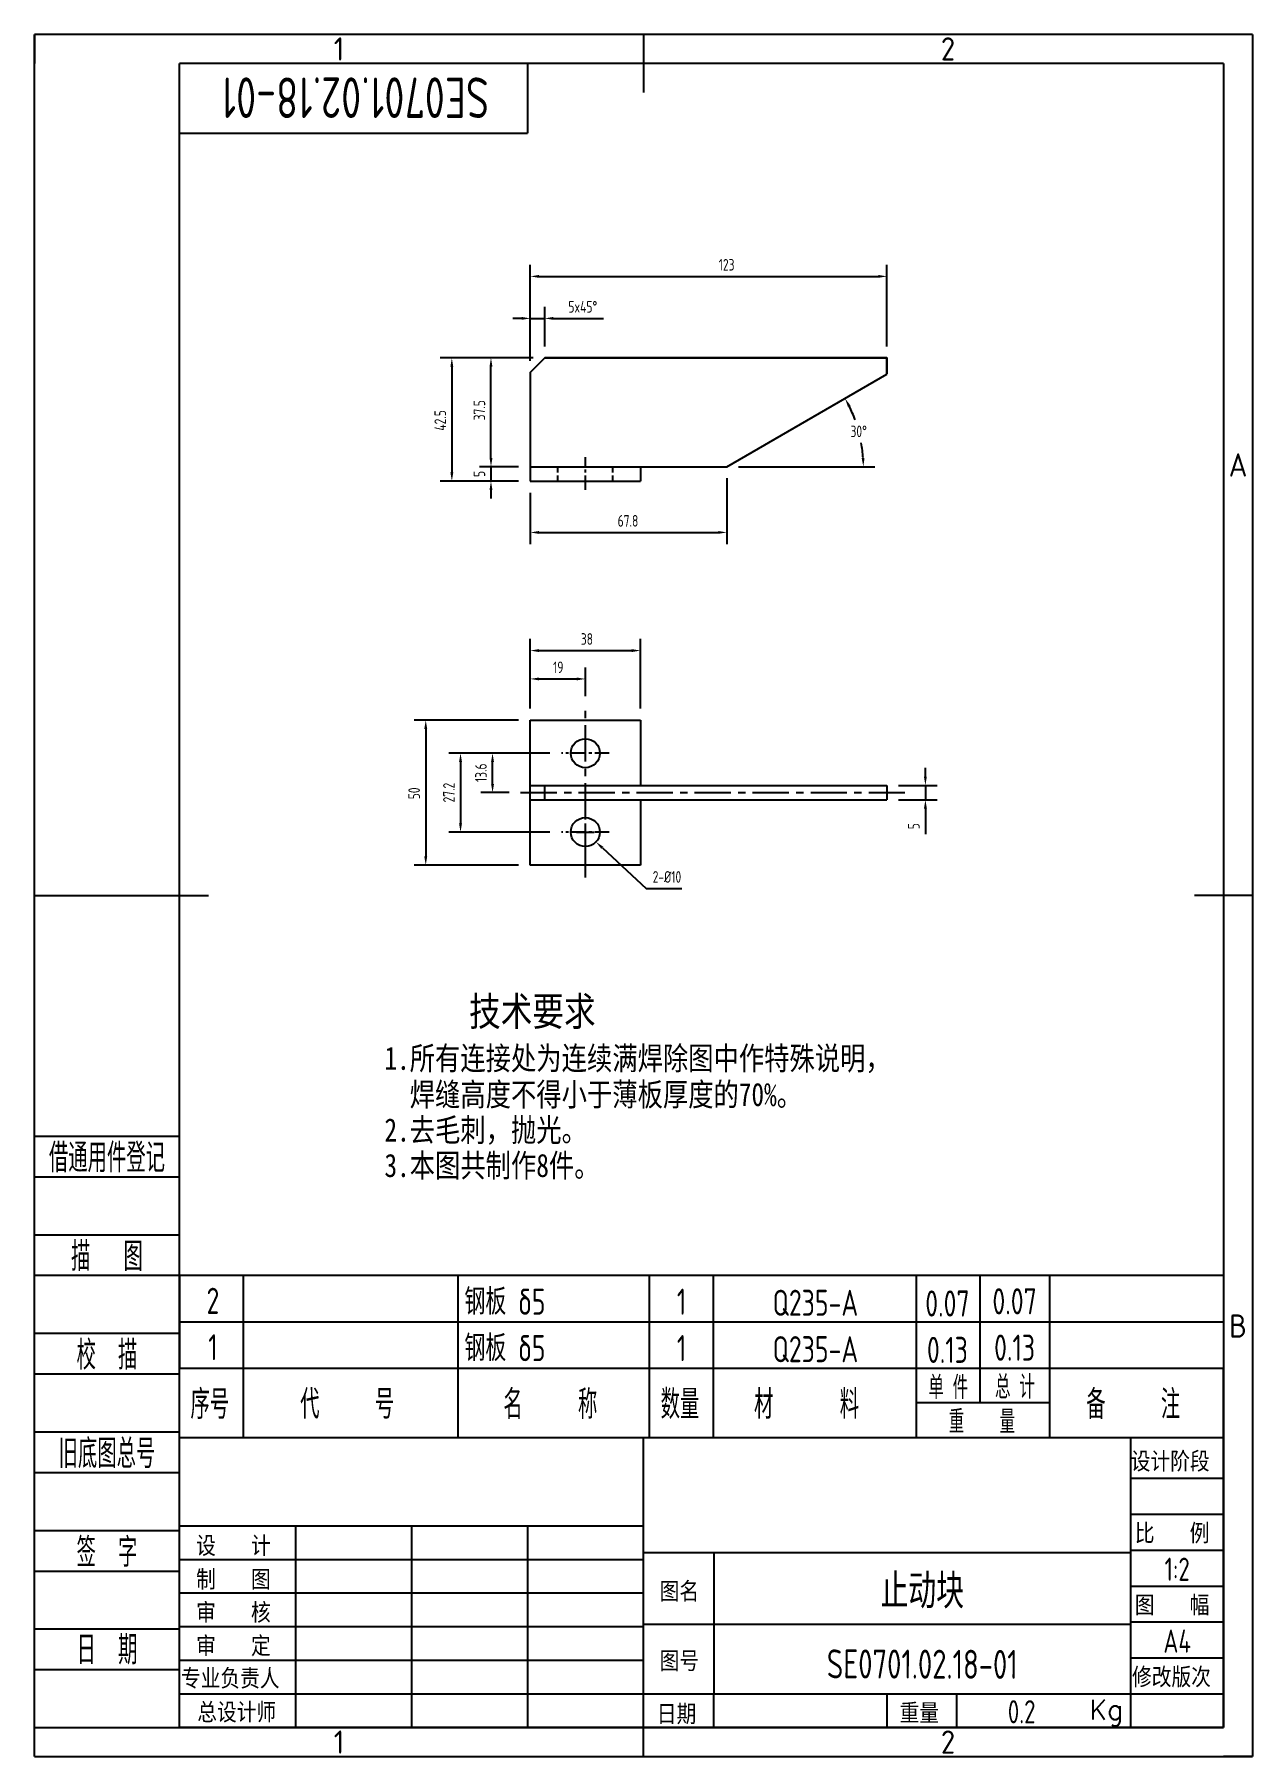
# Model space of a CAD drawing. Header units: millimetres. Extents: x -50 to 370, y -10 to 584.
import ezdxf
from ezdxf.enums import TextEntityAlignment as Align

# ---------------------------------------------------------------- set-up
doc = ezdxf.new("R2010")
doc.units = ezdxf.units.MM
doc.header["$LTSCALE"] = 20
doc.linetypes.add('CENTER', pattern=[2, 1.25, -0.25, 0.25, -0.25])
doc.linetypes.add('DASHED', pattern=[0.75, 0.5, -0.25])
doc.layers.get('0').update_dxf_attribs({"color": 2})
for name, color, linetype in [('1轮廓实线层', 2, 'Continuous'), ('2细线层', 3, 'Continuous'), ('3中心线层', 1, 'CENTER'), ('4虚线层', 6, 'DASHED'), ('6文字层', 3, 'Continuous'), ('7标注层', 4, 'Continuous'), ('图框层', 7, 'Continuous')]:
    doc.layers.add(name, color=color, linetype=linetype)
doc.styles.add('H', font='txt.shx', dxfattribs={"width": 0.8, "bigfont": 'hzfs.shx'})
doc.styles.add('PC_TEXTSTYLE', font='isocp.shx', dxfattribs={"width": 0.8, "bigfont": 'hzfs.shx'})
doc.styles.add('SYSTEM1', font='SIMKAI.TTF', dxfattribs={"width": 0.75})
doc.dimstyles.new('TH_GBDIM', dxfattribs={"dimscale": 2, "dimtxt": 2, "dimasz": 1.5, "dimexe": 2, "dimexo": 2, "dimgap": 1, "dimtad": 1, "dimdec": 1, "dimzin": 12, "dimdsep": 46, "dimtxsty": 'PC_TEXTSTYLE', "dimcen": 1.5, "dimclrd": 4, "dimclre": 4, "dimclrt": 3, "dimadec": 0, "dimazin": 2, "dimtfac": 0.714286, "dimtdec": 1, "dimtmove": 0, "dimatfit": 3, "dimfxl": 0, "dimtzin": 0, "dimlwd": -1, "dimlwe": -1, "dimarcsym": 0})

# ---------------------------------------------------------------- blocks, each defined once
blk = doc.blocks.new('*D5')
at = {"layer": '7标注层', "color": 4}
for p, q in [((257.2, 327.98), (257.2, 330.98)), ((247.95, 324.98), (261.2, 324.98)), ((257.2, 324.98), (257.2, 319.98)), ((247.95, 319.98), (261.2, 319.98)), ((257.2, 316.98), (257.2, 308.21))]:
    blk.add_line(p, q, dxfattribs=at)
for points in [[(256.7, 327.98), (257.7, 327.98), (257.2, 324.98)], [(256.7, 316.98), (257.7, 316.98), (257.2, 319.98)]]:
    blk.add_solid(points, dxfattribs=at)
at = {"layer": 'Defpoints', "color": 0}
for p in [(243.95, 324.98), (243.95, 319.98), (257.2, 319.98)]:
    blk.add_point(p, dxfattribs=at)
at = {"layer": '7标注层', "color": 3, "insert": (253.2, 310.92), "char_height": 4, "attachment_point": 5, "rotation": 90, "style": 'PC_TEXTSTYLE'}
blk.add_mtext('5', dxfattribs=at)
blk = doc.blocks.new('*D6')
at = {"layer": '7标注层', "color": 4}
for p, q in [((120.95, 351.48), (120.95, 365.7)), ((139.95, 355.77), (139.95, 365.7)), ((123.95, 361.7), (136.95, 361.7))]:
    blk.add_line(p, q, dxfattribs=at)
for points in [[(123.95, 362.2), (123.95, 361.2), (120.95, 361.7)], [(136.95, 362.2), (136.95, 361.2), (139.95, 361.7)]]:
    blk.add_solid(points, dxfattribs=at)
at = {"layer": 'Defpoints', "color": 0}
for p in [(139.95, 361.7), (139.95, 351.77), (120.95, 347.48)]:
    blk.add_point(p, dxfattribs=at)
at = {"layer": '7标注层', "color": 3, "insert": (130.62, 365.7), "char_height": 4, "attachment_point": 5, "style": 'PC_TEXTSTYLE'}
blk.add_mtext('19', dxfattribs=at)
blk = doc.blocks.new('*D7')
at = {"layer": '7标注层', "color": 4}
for p, q in [((120.95, 351.48), (120.95, 375.48)), ((158.95, 351.48), (158.95, 375.48)), ((123.95, 371.48), (155.95, 371.48))]:
    blk.add_line(p, q, dxfattribs=at)
for points in [[(123.95, 371.98), (123.95, 370.98), (120.95, 371.48)], [(155.95, 371.98), (155.95, 370.98), (158.95, 371.48)]]:
    blk.add_solid(points, dxfattribs=at)
at = {"layer": 'Defpoints', "color": 0}
for p in [(158.95, 371.48), (120.95, 347.48), (158.95, 347.48)]:
    blk.add_point(p, dxfattribs=at)
at = {"layer": '7标注层', "color": 3, "insert": (140.49, 375.48), "char_height": 4, "attachment_point": 5, "style": 'PC_TEXTSTYLE'}
blk.add_mtext('38', dxfattribs=at)
blk = doc.blocks.new('*D8')
at = {"layer": '7标注层', "color": 4}
for p, q in [((127.72, 336.08), (103.95, 336.08)), ((107.95, 325.48), (107.95, 333.08)), ((113.64, 322.48), (103.95, 322.48))]:
    blk.add_line(p, q, dxfattribs=at)
for points in [[(107.45, 333.08), (108.45, 333.08), (107.95, 336.08)], [(107.45, 325.48), (108.45, 325.48), (107.95, 322.48)]]:
    blk.add_solid(points, dxfattribs=at)
at = {"layer": 'Defpoints', "color": 0}
for p in [(107.95, 336.08), (131.72, 336.08), (117.64, 322.48)]:
    blk.add_point(p, dxfattribs=at)
at = {"layer": '7标注层', "color": 3, "insert": (103.95, 329.34), "char_height": 4, "attachment_point": 5, "rotation": 90, "style": 'PC_TEXTSTYLE'}
blk.add_mtext('13.6', dxfattribs=at)
blk = doc.blocks.new('*D9')
at = {"layer": '7标注层', "color": 4}
for p, q in [((116.95, 347.48), (80.92, 347.48)), ((84.92, 344.48), (84.92, 300.48)), ((116.95, 297.48), (80.92, 297.48))]:
    blk.add_line(p, q, dxfattribs=at)
for points in [[(84.42, 344.48), (85.42, 344.48), (84.92, 347.48)], [(84.42, 300.48), (85.42, 300.48), (84.92, 297.48)]]:
    blk.add_solid(points, dxfattribs=at)
at = {"layer": 'Defpoints', "color": 0}
for p in [(120.95, 347.48), (84.92, 297.48), (120.95, 297.48)]:
    blk.add_point(p, dxfattribs=at)
at = {"layer": '7标注层', "color": 3, "insert": (80.92, 322.24), "char_height": 4, "attachment_point": 5, "rotation": 90, "style": 'PC_TEXTSTYLE'}
blk.add_mtext('50', dxfattribs=at)
blk = doc.blocks.new('*D10')
at = {"layer": '7标注层', "color": 4}
for p, q in [((136.95, 308.88), (142.95, 308.88)), ((139.95, 305.88), (139.95, 311.88)), ((145.81, 303.44), (160.92, 289.41)), ((160.92, 289.41), (173.25, 289.41))]:
    blk.add_line(p, q, dxfattribs=at)
blk.add_solid([(146.15, 303.81), (145.47, 303.07), (143.61, 305.48)], dxfattribs=at)
at = {"layer": 'Defpoints', "color": 0}
for p in [(136.28, 312.28), (143.61, 305.48)]:
    blk.add_point(p, dxfattribs=at)
at = {"layer": '7标注层', "color": 3, "insert": (168.09, 293.41), "char_height": 4, "attachment_point": 5, "style": 'PC_TEXTSTYLE'}
blk.add_mtext('2-%%c10 {}{}', dxfattribs=at)
blk = doc.blocks.new('*D11')
at = {"layer": '7标注层', "color": 4}
for p, q in [((188.75, 430.91), (188.75, 408.23)), ((120.95, 425.91), (120.95, 408.23)), ((123.95, 412.23), (185.75, 412.23))]:
    blk.add_line(p, q, dxfattribs=at)
for points in [[(123.95, 412.73), (123.95, 411.73), (120.95, 412.23)], [(185.75, 412.73), (185.75, 411.73), (188.75, 412.23)]]:
    blk.add_solid(points, dxfattribs=at)
at = {"layer": 'Defpoints', "color": 0}
for p in [(188.75, 434.91), (120.95, 429.91), (188.75, 412.23)]:
    blk.add_point(p, dxfattribs=at)
at = {"layer": '7标注层', "color": 3, "insert": (154.65, 416.23), "char_height": 4, "attachment_point": 5, "style": 'PC_TEXTSTYLE'}
blk.add_mtext('67.8', dxfattribs=at)
blk = doc.blocks.new('*D12')
at = {"layer": '7标注层', "color": 4}
for p, q in [((120.95, 471.41), (120.95, 504.55)), ((123.95, 500.55), (240.95, 500.55)), ((243.95, 476.41), (243.95, 504.55))]:
    blk.add_line(p, q, dxfattribs=at)
for points in [[(123.95, 501.05), (123.95, 500.05), (120.95, 500.55)], [(240.95, 501.05), (240.95, 500.05), (243.95, 500.55)]]:
    blk.add_solid(points, dxfattribs=at)
at = {"layer": 'Defpoints', "color": 0}
for p in [(243.95, 500.55), (243.95, 472.41), (120.95, 467.41)]:
    blk.add_point(p, dxfattribs=at)
at = {"layer": '7标注层', "color": 3, "insert": (188.66, 504.55), "char_height": 4, "attachment_point": 5, "style": 'PC_TEXTSTYLE'}
blk.add_mtext('123', dxfattribs=at)
blk = doc.blocks.new('*D13')
at = {"layer": '7标注层', "color": 4}
for p, q in [((121.95, 472.41), (89.92, 472.41)), ((93.92, 469.41), (93.92, 432.91)), ((116.95, 429.91), (89.92, 429.91))]:
    blk.add_line(p, q, dxfattribs=at)
for points in [[(93.42, 469.41), (94.42, 469.41), (93.92, 472.41)], [(93.42, 432.91), (94.42, 432.91), (93.92, 429.91)]]:
    blk.add_solid(points, dxfattribs=at)
at = {"layer": 'Defpoints', "color": 0}
for p in [(125.95, 472.41), (93.92, 429.91), (120.95, 429.91)]:
    blk.add_point(p, dxfattribs=at)
at = {"layer": '7标注层', "color": 3, "insert": (89.92, 450.88), "char_height": 4, "attachment_point": 5, "rotation": 90, "style": 'PC_TEXTSTYLE'}
blk.add_mtext('42.5', dxfattribs=at)
blk = doc.blocks.new('*D14')
at = {"layer": '7标注层', "color": 4}
for p, q in [((107.41, 437.91), (107.41, 440.91)), ((116.95, 434.91), (103.41, 434.91)), ((107.41, 434.91), (107.41, 429.91)), ((116.95, 429.91), (103.41, 429.91)), ((107.41, 426.91), (107.41, 423.91))]:
    blk.add_line(p, q, dxfattribs=at)
for points in [[(106.91, 437.91), (107.91, 437.91), (107.41, 434.91)], [(106.91, 426.91), (107.91, 426.91), (107.41, 429.91)]]:
    blk.add_solid(points, dxfattribs=at)
at = {"layer": 'Defpoints', "color": 0}
for p in [(120.95, 434.91), (107.41, 429.91), (120.95, 429.91)]:
    blk.add_point(p, dxfattribs=at)
at = {"layer": '7标注层', "color": 3, "insert": (103.41, 432.41), "char_height": 4, "attachment_point": 5, "rotation": 90, "style": 'PC_TEXTSTYLE'}
blk.add_mtext('5', dxfattribs=at)
blk = doc.blocks.new('*D15')
at = {"layer": '7标注层', "color": 4}
blk.add_line((192.75, 434.91), (239.81, 434.91), dxfattribs=at)
for start, end in [(20.10935, 26.34704), (3.65296, 10.0103)]:
    blk.add_arc((188.75, 434.91), 47.06, start, end, dxfattribs=at)
for points in [[(230.48, 455.56), (231.36, 456.04), (229.5, 458.44)], [(236.21, 437.93), (235.21, 437.9), (235.81, 434.91)]]:
    blk.add_solid(points, dxfattribs=at)
at = {"layer": 'Defpoints', "color": 0}
for p in [(243.95, 466.78), (235.09, 443.08), (120.95, 434.91), (188.75, 434.91), (188.75, 434.91)]:
    blk.add_point(p, dxfattribs=at)
at = {"layer": '7标注层', "color": 3, "insert": (234.2, 447.09), "char_height": 4, "attachment_point": 5, "style": 'PC_TEXTSTYLE'}
blk.add_mtext('30°{}{}', dxfattribs=at)
blk = doc.blocks.new('*D16')
at = {"layer": '7标注层', "color": 4}
for p, q in [((121.95, 472.41), (103.41, 472.41)), ((107.41, 437.91), (107.41, 469.41)), ((116.95, 434.91), (103.41, 434.91))]:
    blk.add_line(p, q, dxfattribs=at)
for points in [[(106.91, 469.41), (107.91, 469.41), (107.41, 472.41)], [(106.91, 437.91), (107.91, 437.91), (107.41, 434.91)]]:
    blk.add_solid(points, dxfattribs=at)
at = {"layer": 'Defpoints', "color": 0}
for p in [(107.41, 472.41), (125.95, 472.41), (120.95, 434.91)]:
    blk.add_point(p, dxfattribs=at)
at = {"layer": '7标注层', "color": 3, "insert": (103.41, 454.38), "char_height": 4, "attachment_point": 5, "rotation": 90, "style": 'PC_TEXTSTYLE'}
blk.add_mtext('37.5', dxfattribs=at)
blk = doc.blocks.new('*D20')
at = {"layer": '7标注层', "color": 4}
for p, q in [((127.72, 336.08), (92.91, 336.08)), ((96.91, 333.08), (96.91, 311.88)), ((127.72, 308.88), (92.91, 308.88))]:
    blk.add_line(p, q, dxfattribs=at)
for points in [[(96.41, 333.08), (97.41, 333.08), (96.91, 336.08)], [(96.41, 311.88), (97.41, 311.88), (96.91, 308.88)]]:
    blk.add_solid(points, dxfattribs=at)
at = {"layer": 'Defpoints', "color": 0}
for p in [(131.72, 336.08), (96.91, 308.88), (131.72, 308.88)]:
    blk.add_point(p, dxfattribs=at)
at = {"layer": '7标注层', "color": 3, "insert": (92.91, 322.48), "char_height": 4, "attachment_point": 5, "rotation": 90, "style": 'PC_TEXTSTYLE'}
blk.add_mtext('27.2{}{}', dxfattribs=at)
blk = doc.blocks.new('*D21')
at = {"layer": '7标注层', "color": 4}
for p, q in [((120.95, 471.41), (120.95, 490.06)), ((125.95, 476.41), (125.95, 490.06)), ((117.95, 486.06), (114.95, 486.06)), ((120.95, 486.06), (125.95, 486.06)), ((128.95, 486.06), (146.19, 486.06))]:
    blk.add_line(p, q, dxfattribs=at)
for points in [[(117.95, 486.56), (117.95, 485.56), (120.95, 486.06)], [(128.95, 486.56), (128.95, 485.56), (125.95, 486.06)]]:
    blk.add_solid(points, dxfattribs=at)
at = {"layer": 'Defpoints', "color": 0}
for p in [(125.95, 486.06), (125.95, 472.41), (120.95, 467.41)]:
    blk.add_point(p, dxfattribs=at)
at = {"layer": '7标注层', "color": 3, "insert": (139.07, 490.06), "char_height": 4, "attachment_point": 5, "style": 'PC_TEXTSTYLE'}
blk.add_mtext('5x45%%D{}{}', dxfattribs=at)
blk = doc.blocks.new('PC_TITLE_BLOCK')
at = {"layer": '1轮廓实线层'}
for p, q in [((-180, 50), (0, 50)), ((-180, 0), (-180, 50)), ((-180, 50), (0, 50)), ((-16, 0), (-16, 50)), ((0, 0), (0, 50)), ((-180, 0), (0, 0)), ((0, 0), (-180, 0))]:
    blk.add_line(p, q, dxfattribs=at)
at = {"layer": '1轮廓实线层', "linetype": 'Continuous'}
for p, q in [((-180, 50), (0, 50)), ((-100, 0), (-100, 50))]:
    blk.add_line(p, q, dxfattribs=at)
at = {"layer": '2细线层'}
for p, q in [((-15.99, 43.01), (0, 43.01)), ((-15.99, 36.81), (0, 36.81)), ((-180, 34.81), (-100, 34.81)), ((-160, 34.81), (-160, 0.01)), ((-140, 34.81), (-140, 0.01)), ((-120, 34.81), (-120, 0.01)), ((-100, 30.21), (-15.99, 30.21)), ((-87.9, 30.21), (-87.9, 5.82)), ((-15.99, 30.61), (0, 30.61)), ((-180, 29.01), (-100, 29.01)), ((-15.99, 24.41), (0, 24.41)), ((-180, 23.21), (-100, 23.21)), ((-15.99, 18.21), (0, 18.21)), ((-180, 17.41), (-100, 17.41)), ((-100, 17.81), (-15.99, 17.81)), ((-15.99, 12.01), (0, 12.01)), ((-180, 11.61), (-100, 11.61)), ((-180, 5.81), (-100, 5.81)), ((-100, 5.81), (-15.99, 5.81)), ((-87.9, 0), (-87.9, 5.81)), ((-58, 0), (-58, 5.81)), ((-46, 0), (-46, 5.81)), ((-15.99, 5.81), (0, 5.81))]:
    blk.add_line(p, q, dxfattribs=at)
at = {"layer": '6文字层', "style": 'H'}
for s, p in [('设计阶段', (-15.99, 44.15)), ('设  计', (-177.13, 29.59)), ('比  例', (-15.3, 31.75)), ('制  图', (-177.13, 23.79)), ('图名', (-97.22, 21.72)), ('审  核', (-177.13, 18.08)), ('图  幅', (-15.3, 19.35)), ('审  定', (-177.13, 12.31)), ('图号', (-97.22, 9.72)), ('专业负责人', (-179.74, 6.72)), ('修改版次', (-15.78, 6.95)), ('总设计师', (-176.93, 0.88)), ('日期', (-97.7, 0.57)), ('重量', (-55.85, 0.75)), ('Kg', (-23.14, 1.4))]:
    blk.add_text(s, height=3.4, dxfattribs=at).set_placement(p)
at = {"layer": '6文字层', "style": 'PC_TEXTSTYLE'}
for tag, height, width, p, p2 in [('设计阶段', 4, 0.91268, (-15.99, 37.62), (0, 37.62)), ('比例', 4, 1.868821, (-15.99, 25.3), (0, 25.3)), ('图名', 6, 5.338154, (-85.9, 20.53), (-17.99, 20.53)), ('图幅', 4, 1.844862, (-15.99, 12.91), (0, 12.91)), ('修改版次', 4, 0.903133, (-15.99, 0.84), (0, 0.84))]:
    blk.add_attdef(tag, text='', height=height, dxfattribs=dict(at, width=width)).set_placement(p, p2, align=Align.FIT)
for tag, height, rotation, width, p, p2 in [('图样代号', 5, 359.8289, 3.087805, (-85.9, 8.53), (-18, 8.33)), ('日期', 4, 1.0226, 2.414341, (-84.09, 0.4), (-63.08, 0.78)), ('重量', 4, 360, 2.392405, (-45.31, 0.72), (-24.31, 0.72))]:
    blk.add_attdef(tag, text='', height=height, rotation=rotation, dxfattribs=dict(at, width=width)).set_placement(p, p2, align=Align.FIT)
blk = doc.blocks.new('PC_FJL_BLOCK')
at = {"layer": '2细线层'}
for p, q in [((-25, 102), (0, 102)), ((-25, 95), (0, 95)), ((-25, 85), (0, 85)), ((-25, 78), (0, 78)), ((-25, 68), (0, 68)), ((-25, 61), (0, 61)), ((-25, 51), (0, 51)), ((-25, 44), (0, 44)), ((-25, 34), (0, 34)), ((-25, 27), (0, 27)), ((-25, 17), (0, 17)), ((-25, 10), (0, 10)), ((-25, 0), (0, 0))]:
    blk.add_line(p, q, dxfattribs=at)
at = {"layer": '6文字层', "color": 3, "style": 'PC_TEXTSTYLE'}
for s, width, p in [('借通用件登记', 0.667, (-12.5, 98.5)), ('描   图', 0.6667, (-12.5, 81.5)), ('校  描', 0.667, (-12.5, 64.5)), ('旧底图总号', 0.667, (-12.5, 47.5)), ('签  字', 0.667, (-12.5, 30.5)), ('日  期', 0.667, (-12.49, 13.6))]:
    blk.add_text(s, height=5, dxfattribs=dict(at, width=width)).set_placement(p, align=Align.MIDDLE)
at = {"layer": '6文字层', "style": 'PC_TEXTSTYLE'}
for tag, width, p, p2 in [('借通用件登记', 0.671328, (-23.44, 86.36), (-1.25, 86.36)), ('描图', 2.120922, (-23.44, 69.36), (-1.25, 69.36)), ('校图', 2.149976, (-23.75, 52.06), (-1.25, 52.06)), ('旧底图总号', 0.761452, (-22.84, 35.67), (-1.86, 35.67)), ('签字', 2.026939, (-23.14, 18.37), (-1.56, 18.37)), ('日期', 1.89999, (-22.84, 1.37), (-2.17, 1.37))]:
    blk.add_attdef(tag, text='', height=5, dxfattribs=dict(at, width=width)).set_placement(p, p2, align=Align.FIT)
blk = doc.blocks.new('PC_TYDH_BLOCK')
at = {"layer": '2细线层', "linetype": 'Continuous'}
for p in [(60, 0), (0, -12)]:
    blk.add_line(p, (60, -12), dxfattribs=at)
at = {"layer": '6文字层', "style": 'PC_TEXTSTYLE', "width": 1.815486}
blk.add_attdef('图样代号', text='', height=7, rotation=180, dxfattribs=at).set_placement((58.24, -2.4), (2.35, -2.4), align=Align.FIT)
blk = doc.blocks.new('PC_MXBTITLERECORD')
at = {"layer": '1轮廓实线层'}
for p, q in [((-180, 0), (-180, 12)), ((0, 0), (0, 12))]:
    blk.add_line(p, q, dxfattribs=at)
at = {"layer": '2细线层'}
for p, q in [((-169, 12), (-169, 0)), ((-132, 12), (-132, 0)), ((-99, 12), (-99, 0)), ((-88, 12), (-88, 0)), ((-53, 12), (-53, 0)), ((-42, 12), (-42, 6)), ((-30, 12), (-30, 0)), ((-30, 6), (-53, 6))]:
    blk.add_line(p, q, dxfattribs=at)
at = {"style": 'PC_TEXTSTYLE', "flags": 1}
blk.add_attdef('Fo oFShowMe', (-53, 6), '', height=0.00000005, dxfattribs=at)
at = {"layer": '6文字层', "style": 'PC_TEXTSTYLE', "width": 0.667}
for s, height, p in [('单 件', 4, (-47.45, 8.84)), ('总 计', 4, (-35.96, 8.94)), ('序号', 5, (-174.77, 6)), ('代     号', 5, (-151.09, 6)), ('名     称', 5, (-116.06, 6)), ('数量', 5, (-93.71, 6)), ('材      料', 5, (-71.89, 6)), ('备     注', 5, (-15.57, 6)), ('重    量', 4, (-41.65, 2.94))]:
    blk.add_text(s, height=height, dxfattribs=at).set_placement(p, align=Align.MIDDLE)
blk = doc.blocks.new('PC_MXB_BLOCK')
at = {"layer": '1轮廓实线层'}
for p, q in [((-180, 8), (-180, 0)), ((0, 8), (0, 0))]:
    blk.add_line(p, q, dxfattribs=at)
at = {"layer": '2细线层'}
for p, q in [((-180, 8), (0, 8)), ((-169, 8), (-169, 0)), ((-132, 8), (-132, 0)), ((-99, 8), (-99, 0)), ((-88, 8), (-88, 0)), ((-53, 8), (-53, 0)), ((-42, 8), (-42, 0)), ((-30, 8), (-30, 0)), ((-180, 0), (0, 0))]:
    blk.add_line(p, q, dxfattribs=at)
at = {"layer": '6文字层', "style": 'PC_TEXTSTYLE'}
for tag, width, p, p2 in [('序号', 0.769182, (-178.38, 1.35), (-170.09, 1.35)), ('代号', 3.14773, (-168.05, 1.35), (-134.11, 1.35)), ('名称', 2.802424, (-130.87, 1.2), (-100.28, 1.2)), ('数量', 0.817449, (-97.88, 1.2), (-89, 1.2)), ('材料', 2.943328, (-86.43, 1.01), (-54.3, 1.01)), ('总重', 0.958888, (-41.2, 1.27), (-30.86, 1.27)), ('备注', 2.494074, (-28.61, 1.02), (-1.16, 1.02)), ('单重', 0.854038, (-52.21, 0.89), (-43, 0.89))]:
    blk.add_attdef(tag, text='', height=4.5, dxfattribs=dict(at, width=width)).set_placement(p, p2, align=Align.FIT)

msp = doc.modelspace()

# ---------------------------------------------------------------- linework, layer by layer
for p, q in [((125.95, 472.41), (120.95, 467.41)), ((125.95, 472.41), (243.95, 472.41)), ((243.95, 472.41), (243.95, 466.78)), ((120.95, 467.41), (120.95, 429.91)), ((188.75, 434.91), (243.95, 466.78)), ((120.95, 434.91), (188.75, 434.91)), ((158.95, 434.91), (158.95, 429.91)), ((120.95, 429.91), (158.95, 429.91)), ((120.95, 347.48), (158.95, 347.48)), ((120.95, 297.48), (120.95, 347.48)), ((158.95, 347.48), (158.95, 324.98)), ((120.95, 324.98), (243.95, 324.98)), ((125.95, 319.98), (125.95, 324.98)), ((243.95, 324.98), (243.95, 319.98)), ((120.95, 319.98), (243.95, 319.98)), ((158.95, 319.98), (158.95, 297.48)), ((158.95, 297.48), (120.95, 297.48))]:
    msp.add_line(p, q)
msp.add_lwpolyline([(243.95, 466.78), (243.95, 472.41), (125.95, 472.41), (120.95, 467.41), (120.95, 434.91), (188.75, 434.91)], close=True)
for centre in [(139.95, 336.08), (139.95, 308.88)]:
    msp.add_circle(centre, 5)
at = {"layer": '1轮廓实线层'}
for p, q in [((160, 584), (160, 564)), ((-50, 287), (10, 287)), ((370, 287), (350, 287)), ((160, -10), (160, 10))]:
    msp.add_line(p, q, dxfattribs=at)
at = {"layer": '2细线层'}
for p, q in [((-50, -10), (-50, 584)), ((370, 584), (-50, 584)), ((-50, 584), (-50, 574)), ((160, 584), (160, 574)), ((370, 584), (370, -10)), ((370, 287), (360, 287)), ((-50, -10), (-50, 0)), ((160, -10), (160, 0)), ((-50, -10), (370, -10)), ((370, -10), (360, -10))]:
    msp.add_line(p, q, dxfattribs=at)
at = {"layer": '3中心线层', "ltscale": 0.2}
for p, q in [((139.95, 426.91), (139.95, 438.18)), ((148.17, 336.08), (131.72, 336.08)), ((148.17, 308.88), (131.72, 308.88))]:
    msp.add_line(p, q, dxfattribs=at)
at = {"layer": '3中心线层', "ltscale": 0.5}
for p, q in [((139.95, 293.2), (139.95, 351.77)), ((117.64, 322.48), (250.18, 322.48))]:
    msp.add_line(p, q, dxfattribs=at)
at = {"layer": '4虚线层', "ltscale": 0.2}
for p, q in [((130.45, 429.91), (130.45, 434.91)), ((149.45, 429.91), (149.45, 434.91))]:
    msp.add_line(p, q, dxfattribs=at)
at = {"layer": '图框层'}
for p, q in [((0, 0), (0, 574)), ((360, 574), (0, 574)), ((360, 574), (360, 0)), ((0, 0), (360, 0))]:
    msp.add_line(p, q, dxfattribs=at)

# ---------------------------------------------------------------- block references
ref = msp.add_blockref('PC_TYDH_BLOCK', (0, 574), dxfattribs=dict(at, xscale=2, yscale=2, zscale=2))
ref.add_attrib('图样代号', 'SE0701.02.18-01', dxfattribs={"layer": '6文字层', "height": 14, "rotation": 180, "style": 'PC_TEXTSTYLE', "width": 0.8}).set_placement((60.59, 569.19), align=Align.CENTER)
at = {"layer": '图框层', "xscale": 2, "yscale": 2, "zscale": 2}
for name, p in [('PC_FJL_BLOCK', (0, 0)), ('PC_MXBTITLERECORD', (360, 100))]:
    msp.add_blockref(name, p, dxfattribs=at)
at = {"layer": '图框层'}
ref = msp.add_blockref('PC_MXB_BLOCK', (360, 140), dxfattribs=dict(at, xscale=2, yscale=2, zscale=2))
ref.add_attrib('材料', 'Q235-A', dxfattribs={"layer": '6文字层', "height": 9, "style": 'PC_TEXTSTYLE', "width": 0.8}).set_placement((219.26, 142.02), align=Align.CENTER)
ref.add_attrib('序号', '2', dxfattribs={"layer": '6文字层', "height": 9, "style": 'PC_TEXTSTYLE', "width": 0.8}).set_placement((11.53, 142.7), align=Align.CENTER)
ref.add_attrib('名称', '钢板 δ5', (98.27, 142.39), dxfattribs={"layer": '6文字层', "height": 9, "style": 'PC_TEXTSTYLE', "width": 0.8})
ref.add_attrib('数量', '1', dxfattribs={"layer": '6文字层', "height": 9, "style": 'PC_TEXTSTYLE', "width": 0.8}).set_placement((173.12, 142.39), align=Align.CENTER)
ref.add_attrib('单重', '0.07', dxfattribs={"layer": '6文字层', "height": 9, "style": 'PC_TEXTSTYLE', "width": 0.8}).set_placement((264.79, 141.77), align=Align.CENTER)
ref.add_attrib('总重', '0.07', dxfattribs={"layer": '6文字层', "height": 9, "style": 'PC_TEXTSTYLE', "width": 0.8}).set_placement((287.95, 142.53), align=Align.CENTER)
ref = msp.add_blockref('PC_MXB_BLOCK', (360, 124), dxfattribs=dict(at, xscale=2, yscale=2, zscale=2))
ref.add_attrib('材料', 'Q235-A', dxfattribs={"layer": '6文字层', "height": 9, "style": 'PC_TEXTSTYLE', "width": 0.8}).set_placement((219.26, 126.02), align=Align.CENTER)
ref.add_attrib('序号', '1', dxfattribs={"layer": '6文字层', "height": 9, "style": 'PC_TEXTSTYLE', "width": 0.8}).set_placement((11.53, 126.7), align=Align.CENTER)
ref.add_attrib('名称', '钢板 δ5', (98.27, 126.39), dxfattribs={"layer": '6文字层', "height": 9, "style": 'PC_TEXTSTYLE', "width": 0.8})
ref.add_attrib('数量', '1', dxfattribs={"layer": '6文字层', "height": 9, "style": 'PC_TEXTSTYLE', "width": 0.8}).set_placement((173.12, 126.39), align=Align.CENTER)
ref.add_attrib('单重', '0.13', dxfattribs={"layer": '6文字层', "height": 9, "style": 'PC_TEXTSTYLE', "width": 0.8}).set_placement((264.79, 125.77), align=Align.CENTER)
ref.add_attrib('总重', '0.13', dxfattribs={"layer": '6文字层', "height": 9, "style": 'PC_TEXTSTYLE', "width": 0.8}).set_placement((287.95, 126.53), align=Align.CENTER)
ref = msp.add_blockref('PC_TITLE_BLOCK', (360, 0), dxfattribs=dict(at, xscale=2, yscale=2, zscale=2))
ref.add_attrib('图样代号', 'SE0701.02.18-01', dxfattribs={"layer": '6文字层', "height": 10, "rotation": 359.8289, "style": 'PC_TEXTSTYLE', "width": 0.8}).set_placement((256.1, 16.87), align=Align.CENTER)
ref.add_attrib('比例', '1:2', dxfattribs={"layer": '6文字层', "height": 8, "style": 'PC_TEXTSTYLE', "width": 0.8}).set_placement((344.01, 50.61), align=Align.CENTER)
ref.add_attrib('图幅', 'A4', dxfattribs={"layer": '6文字层', "height": 8, "style": 'PC_TEXTSTYLE', "width": 0.8}).set_placement((344.01, 25.82), align=Align.CENTER)
ref.add_attrib('图名', '止动块', dxfattribs={"layer": '6文字层', "height": 12, "style": 'PC_TEXTSTYLE', "width": 0.8}).set_placement((256.11, 41.07), align=Align.CENTER)
ref.add_attrib('重量', '0.2', dxfattribs={"layer": '6文字层', "height": 8, "rotation": 360, "style": 'PC_TEXTSTYLE', "width": 0.8}).set_placement((290.39, 1.45), align=Align.CENTER)

# ---------------------------------------------------------------- texts
at = {"layer": '6文字层', "style": 'PC_TEXTSTYLE'}
for s, p in [('1', (55, 579)), ('2', (265, 579)), ('A', (365, 435.5)), ('B', (365, 138.5)), ('1', (55, -5)), ('2', (265, -5))]:
    msp.add_text(s, height=8, dxfattribs=at).set_placement(p, align=Align.MIDDLE)
at = {"layer": '6文字层', "style": 'SYSTEM1', "width": 0.8}
msp.add_text('技术要求', height=10, dxfattribs=at).set_placement((121.68, 239.04), align=Align.BOTTOM_CENTER)
for s, p in [('1.所有连接处为连续满焊除图中作特殊说明，', (70.68, 224.47)), ('  焊缝高度不得小于薄板厚度的70%。', (70.68, 211.98)), ('2.去毛刺，抛光。', (70.68, 199.74)), ('3.本图共制作8件。', (70.68, 187.5))]:
    msp.add_text(s, height=8, dxfattribs=at).set_placement(p, align=Align.BOTTOM_LEFT)

# ---------------------------------------------------------------- dimensions: what is measured, and where the dimension line sits
at = {"layer": '7标注层'}
for base, p1, p2, picture, middle in [((243.95, 500.55), (120.95, 467.41), (243.95, 472.41), '*D12', (188.66, 500.55)), ((188.75, 412.23), (120.95, 429.91), (188.75, 434.91), '*D11', (154.65, 412.23)), ((158.95, 371.48), (120.95, 347.48), (158.95, 347.48), '*D7', (140.49, 371.48)), ((139.95, 361.7), (120.95, 347.48), (139.95, 351.77), '*D6', (130.62, 361.7))]:
    dim = msp.add_linear_dim(base=base, p1=p1, p2=p2, dimstyle='TH_GBDIM', override={"dimgap": 1, "dimtad": 1, "dimdec": 1, "dimlfac": 1, "dimse1": 0, "dimse2": 0, "dimsd1": 0, "dimsd2": 0}, dxfattribs=at)
    dim.commit()
    dim.dimension.update_dxf_attribs({"geometry": picture, "text_midpoint": middle, "dimtype": 160})
dim = msp.add_linear_dim(base=(125.95, 486.06), p1=(120.95, 467.41), p2=(125.95, 472.41), text='5x45%%D{}{}', dimstyle='TH_GBDIM', override={"dimgap": 1, "dimtad": 1, "dimjust": 0, "dimdec": 1, "dimlfac": 1, "dimse1": 0, "dimse2": 0, "dimsd1": 0, "dimsd2": 0}, dxfattribs=at)
dim.commit()
dim.dimension.update_dxf_attribs({"geometry": '*D21', "text_midpoint": (139.07, 490.06)})
for base, p1, p2, picture, middle in [((93.92, 429.91), (125.95, 472.41), (120.95, 429.91), '*D13', (93.92, 450.88)), ((107.41, 472.41), (120.95, 434.91), (125.95, 472.41), '*D16', (107.41, 454.38)), ((107.41, 429.91), (120.95, 434.91), (120.95, 429.91), '*D14', (107.41, 432.41)), ((84.92, 297.48), (120.95, 347.48), (120.95, 297.48), '*D9', (84.92, 322.24)), ((107.95, 336.08), (117.64, 322.48), (131.72, 336.08), '*D8', (107.95, 329.34)), ((257.2, 319.98), (243.95, 324.98), (243.95, 319.98), '*D5', (257.2, 310.92))]:
    dim = msp.add_linear_dim(base=base, p1=p1, p2=p2, angle=90, dimstyle='TH_GBDIM', override={"dimgap": 1, "dimtad": 1, "dimdec": 1, "dimlfac": 1, "dimse1": 0, "dimse2": 0, "dimsd1": 0, "dimsd2": 0}, dxfattribs=at)
    dim.commit()
    dim.dimension.update_dxf_attribs({"geometry": picture, "text_midpoint": middle, "dimtype": 160})
dim = msp.add_angular_dim_2l(base=(235.09, 443.08), line1=((188.75, 434.91), (243.95, 466.78)), line2=((120.95, 434.91), (188.75, 434.91)), text='<>{}{}', dimstyle='TH_GBDIM', override={"dimgap": 1, "dimtad": 1, "dimjust": 0, "dimtih": 1, "dimse1": 0, "dimse2": 0, "dimsd1": 0, "dimsd2": 0, "dimadec": 1}, dxfattribs=at)
dim.commit()
dim.dimension.update_dxf_attribs({"geometry": '*D15', "text_midpoint": (234.2, 447.09)})
dim = msp.add_linear_dim(base=(96.91, 308.88), p1=(131.72, 336.08), p2=(131.72, 308.88), angle=90, text='<>{}{}', dimstyle='TH_GBDIM', override={"dimgap": 1, "dimtad": 1, "dimjust": 0, "dimdec": 1, "dimlfac": 1, "dimse1": 0, "dimse2": 0, "dimsd1": 0, "dimsd2": 0}, dxfattribs=at)
dim.commit()
dim.dimension.update_dxf_attribs({"geometry": '*D20', "text_midpoint": (92.91, 322.48)})
dim = msp.add_diameter_dim_2p(p1=(136.28, 312.28), p2=(143.61, 305.48), text='2-%%c10 {}{}', dimstyle='TH_GBDIM', override={"dimgap": 1, "dimtad": 1, "dimjust": 0, "dimtih": 1, "dimtoh": 1, "dimdec": 1, "dimlfac": 1, "dimse1": 0, "dimse2": 0, "dimsd1": 0, "dimsd2": 0, "dimtix": 0, "dimtofl": 0, "dimatfit": 0}, dxfattribs=at)
dim.commit()
dim.dimension.update_dxf_attribs({"geometry": '*D10', "text_midpoint": (168.09, 289.41), "dimtype": 163})

doc.saveas('drawing.dxf')
